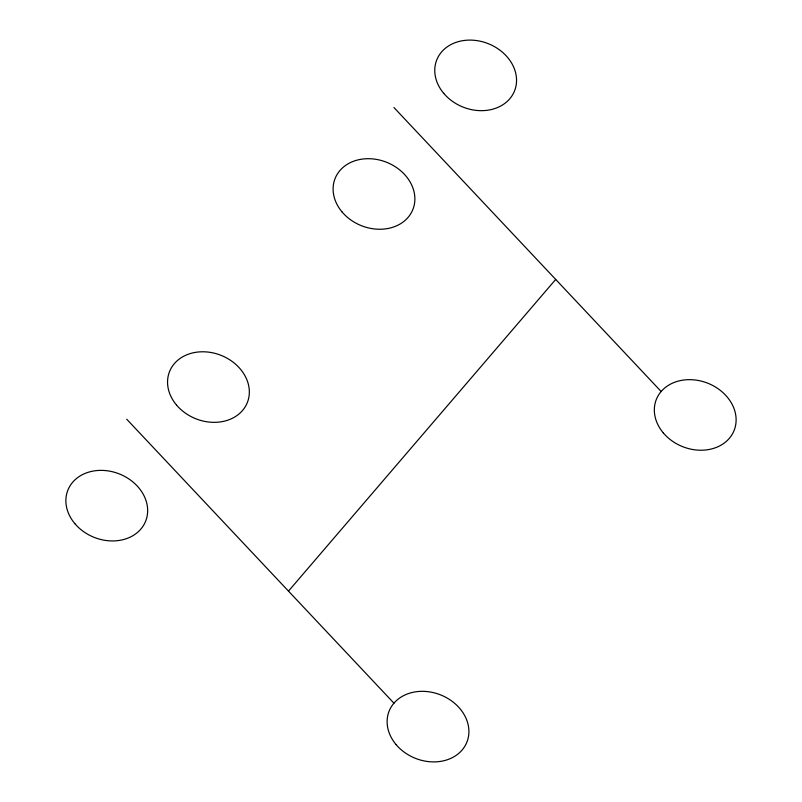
<?xml version="1.0" encoding="UTF-8"?>
<svg xmlns="http://www.w3.org/2000/svg" width="802" height="802" viewBox="0 0 802 802"><rect width="100%" height="100%" fill="white"/><g stroke="black" fill="none" stroke-linecap="round" stroke-linejoin="round"><path stroke-width="1.2" d="M288.479 591.114L555.696 279.437M393.932 107.528L661.159 391.506M126.716 419.215L393.942 703.184M176.53 405.05A41.864 34.125 21.7 0 0 246.545 404.358A41.864 34.125 21.7 0 0 202.254 351.777A41.864 34.125 21.7 0 0 176.53 405.05M74.857 523.646A41.864 34.125 21.7 0 0 144.871 522.944A41.864 34.125 21.7 0 0 100.581 470.373A41.864 34.125 21.7 0 0 74.857 523.646M396.098 744.607A41.864 34.125 21.7 0 0 466.112 743.915A41.864 34.125 21.7 0 0 421.832 691.334A41.864 34.125 21.7 0 0 396.098 744.607M443.747 93.373A41.864 34.125 21.7 0 0 513.761 92.671A41.864 34.125 21.7 0 0 469.471 40.1A41.864 34.125 21.7 0 0 443.747 93.373M342.073 211.959A41.864 34.125 21.7 0 0 412.088 211.267A41.864 34.125 21.7 0 0 367.797 158.696A41.864 34.125 21.7 0 0 342.073 211.959M663.314 432.93A41.864 34.125 21.7 0 0 733.329 432.228A41.864 34.125 21.7 0 0 689.048 379.657A41.864 34.125 21.7 0 0 663.314 432.93"/></g></svg>
